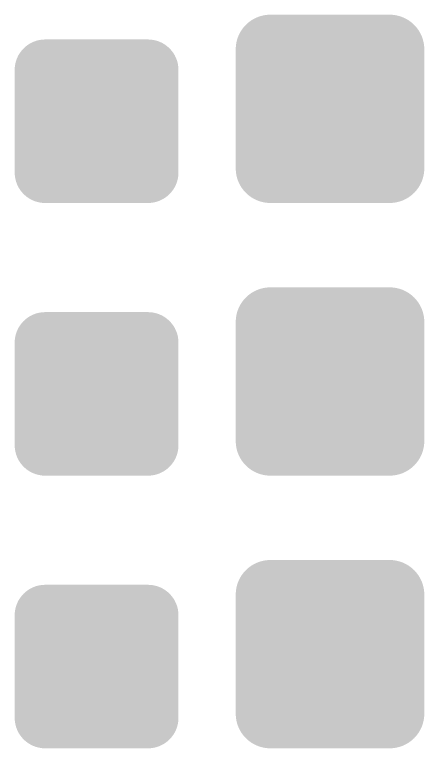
# Model space of a CAD drawing. Header units: millimetres. Extents: x 5277 to 6029, y 2052 to 2709.
# Drawn here: x 5409 to 5425.5, y 2546.63 to 2576.23 of the extents above; entities that cross this region are included whole.
import ezdxf

# ---------------------------------------------------------------- set-up
doc = ezdxf.new("R2010")
doc.units = ezdxf.units.MM
doc.layers.add('Social', color=7, linetype='CONTINUOUS', true_color=0x000000)

# ---------------------------------------------------------------- blocks, each defined once
blk = doc.blocks.new('602010504_сущ_мз')
at = {"layer": 'Social', "linetype": 'Continuous'}
h = blk.add_hatch(color=256, dxfattribs=at)
edge = h.paths.add_edge_path()
edge.add_spline(control_points=[(0, 0), (0, 0.675), (0.55, 1.225), (1.225, 1.225)], knot_values=[-1, -1, -1, -1, 0, 0, 0, 0], degree=3, periodic=0)
edge.add_line((1.225, 1.225), (5.372, 1.225))
edge.add_spline(control_points=[(5.372, 1.225), (6.047, 1.225), (6.598, 0.675), (6.598, 0)], knot_values=[-1, -1, -1, -1, 0, 0, 0, 0], degree=3, periodic=0)
edge.add_line((6.598, 0), (6.598, -4.147))
edge.add_spline(control_points=[(6.598, -4.147), (6.598, -4.822), (6.047, -5.372), (5.372, -5.372)], knot_values=[-1, -1, -1, -1, 0, 0, 0, 0], degree=3, periodic=0)
edge.add_line((5.372, -5.372), (1.225, -5.372))
edge.add_spline(control_points=[(1.225, -5.372), (0.55, -5.372), (0, -4.822), (0, -4.147)], knot_values=[-1, -1, -1, -1, 0, 0, 0, 0], degree=3, periodic=0)
edge.add_line((0, -4.147), (0, 0))
edge = h.paths.add_edge_path(flags=16)
edge.add_spline(control_points=[(0.313, -4.147), (0.313, -4.652), (0.72, -5.059), (1.225, -5.059)], knot_values=[-1, -1, -1, -1, 0, 0, 0, 0], degree=3, periodic=0)
edge.add_line((1.225, -5.059), (5.372, -5.059))
edge.add_spline(control_points=[(5.372, -5.059), (5.878, -5.059), (6.285, -4.652), (6.285, -4.147)], knot_values=[-1, -1, -1, -1, 0, 0, 0, 0], degree=3, periodic=0)
edge.add_line((6.285, -4.147), (6.285, 0))
edge.add_spline(control_points=[(6.285, 0), (6.285, 0.505), (5.878, 0.912), (5.372, 0.912)], knot_values=[-1, -1, -1, -1, 0, 0, 0, 0], degree=3, periodic=0)
edge.add_line((5.372, 0.912), (1.225, 0.912))
edge.add_spline(control_points=[(1.225, 0.912), (0.72, 0.912), (0.313, 0.505), (0.313, 0)], knot_values=[-1, -1, -1, -1, 0, 0, 0, 0], degree=3, periodic=0)
edge.add_line((0.313, 0), (0.313, -4.147))
at = {"layer": 'Social', "linetype": 'Continuous', "true_color": 0xffffff}
h = blk.add_hatch(color=7, dxfattribs=at)
edge = h.paths.add_edge_path()
edge.add_line((0.313, 0), (0.313, -4.147))
edge.add_spline(control_points=[(0.313, -4.147), (0.313, -4.652), (0.72, -5.059), (1.225, -5.059)], knot_values=[-1, -1, -1, -1, 0, 0, 0, 0], degree=3, periodic=0)
edge.add_line((1.225, -5.059), (5.372, -5.059))
edge.add_spline(control_points=[(5.372, -5.059), (5.878, -5.059), (6.285, -4.652), (6.285, -4.147)], knot_values=[-1, -1, -1, -1, 0, 0, 0, 0], degree=3, periodic=0)
edge.add_line((6.285, -4.147), (6.285, 0))
edge.add_spline(control_points=[(6.285, 0), (6.285, 0.505), (5.878, 0.912), (5.372, 0.912)], knot_values=[-1, -1, -1, -1, 0, 0, 0, 0], degree=3, periodic=0)
edge.add_line((5.372, 0.912), (1.225, 0.912))
edge.add_spline(control_points=[(1.225, 0.912), (0.72, 0.912), (0.313, 0.505), (0.313, 0)], knot_values=[-1, -1, -1, -1, 0, 0, 0, 0], degree=3, periodic=0)
at = {"layer": 'Social', "linetype": 'Continuous'}
blk.add_hatch(color=256, dxfattribs=at).paths.add_polyline_path([(2.206, -3.494), (2.206, -3.5), (2.206, -3.505), (2.189, -3.505), (0.428, -3.505), (0.428, -2.91), (2.189, -2.91), (0.663, -2.03), (0.961, -1.514), (2.487, -2.394), (1.606, -0.868), (2.122, -0.571), (2.515, -1.253), (2.955, -2.016), (3.003, -2.097), (3.003, -0.335), (3.597, -0.335), (3.597, -0.995), (3.597, -1.654), (3.597, -1.875), (3.597, -2.097), (4.478, -0.571), (4.994, -0.868), (4.113, -2.394), (5.639, -1.514), (5.937, -2.03), (5.252, -2.425), (4.489, -2.866), (4.411, -2.91), (6.172, -2.91), (6.172, -3.505), (5.513, -3.505), (4.854, -3.505), (4.624, -3.505), (4.394, -3.505), (4.394, -3.5), (4.394, -3.494), (4.414, -3.415), (4.433, -3.272), (4.433, -3.208), (4.433, -3.126), (4.414, -2.978), (4.394, -2.91), (4.358, -2.767), (4.209, -2.512), (4.097, -2.4), (3.993, -2.296), (3.743, -2.153), (3.597, -2.114), (3.53, -2.094), (3.381, -2.075), (3.3, -2.075), (3.235, -2.075), (3.092, -2.094), (3.014, -2.114), (2.865, -2.15), (2.61, -2.296), (2.503, -2.406), (2.391, -2.515), (2.242, -2.773), (2.206, -2.922), (2.186, -3), (2.167, -3.143), (2.167, -3.208), (2.167, -3.272), (2.186, -3.415)])
blk = doc.blocks.new('602010504_сущ_рз')
at = {"layer": 'Social', "linetype": 'Continuous'}
h = blk.add_hatch(color=256, dxfattribs=at)
edge = h.paths.add_edge_path()
edge.add_spline(control_points=[(-0.095, -0.169), (-0.095, 0.599), (0.531, 1.225), (1.3, 1.225)], knot_values=[-1, -1, -1, -1, 0, 0, 0, 0], degree=3, periodic=0)
edge.add_line((1.3, 1.225), (6.108, 1.225))
edge.add_spline(control_points=[(6.108, 1.225), (6.877, 1.225), (7.503, 0.599), (7.503, -0.169)], knot_values=[-1, -1, -1, -1, 0, 0, 0, 0], degree=3, periodic=0)
edge.add_line((7.503, -0.169), (7.503, -4.978))
edge.add_spline(control_points=[(7.503, -4.978), (7.503, -5.747), (6.877, -6.372), (6.108, -6.372)], knot_values=[-1, -1, -1, -1, 0, 0, 0, 0], degree=3, periodic=0)
edge.add_line((6.108, -6.372), (1.3, -6.372))
edge.add_spline(control_points=[(1.3, -6.372), (0.531, -6.372), (-0.095, -5.747), (-0.095, -4.978)], knot_values=[-1, -1, -1, -1, 0, 0, 0, 0], degree=3, periodic=0)
edge.add_line((-0.095, -4.978), (-0.095, -0.169))
edge = h.paths.add_edge_path(flags=16)
edge.add_spline(control_points=[(0.218, -4.978), (0.218, -5.577), (0.701, -6.059), (1.3, -6.059)], knot_values=[-1, -1, -1, -1, 0, 0, 0, 0], degree=3, periodic=0)
edge.add_line((1.3, -6.059), (6.108, -6.059))
edge.add_spline(control_points=[(6.108, -6.059), (6.707, -6.059), (7.19, -5.577), (7.19, -4.978)], knot_values=[-1, -1, -1, -1, 0, 0, 0, 0], degree=3, periodic=0)
edge.add_line((7.19, -4.978), (7.19, -0.169))
edge.add_spline(control_points=[(7.19, -0.169), (7.19, 0.43), (6.707, 0.912), (6.108, 0.912)], knot_values=[-1, -1, -1, -1, 0, 0, 0, 0], degree=3, periodic=0)
edge.add_line((6.108, 0.912), (1.3, 0.912))
edge.add_spline(control_points=[(1.3, 0.912), (0.701, 0.912), (0.218, 0.43), (0.218, -0.169)], knot_values=[-1, -1, -1, -1, 0, 0, 0, 0], degree=3, periodic=0)
edge.add_line((0.218, -0.169), (0.218, -4.978))
at = {"layer": 'Social', "linetype": 'Continuous', "true_color": 0xffffff}
h = blk.add_hatch(color=7, dxfattribs=at)
edge = h.paths.add_edge_path()
edge.add_spline(control_points=[(0.218, -4.978), (0.218, -5.577), (0.701, -6.059), (1.3, -6.059)], knot_values=[-1, -1, -1, -1, 0, 0, 0, 0], degree=3, periodic=0)
edge.add_line((1.3, -6.059), (6.108, -6.059))
edge.add_spline(control_points=[(6.108, -6.059), (6.707, -6.059), (7.19, -5.577), (7.19, -4.978)], knot_values=[-1, -1, -1, -1, 0, 0, 0, 0], degree=3, periodic=0)
edge.add_line((7.19, -4.978), (7.19, -0.169))
edge.add_spline(control_points=[(7.19, -0.169), (7.19, 0.43), (6.707, 0.912), (6.108, 0.912)], knot_values=[-1, -1, -1, -1, 0, 0, 0, 0], degree=3, periodic=0)
edge.add_line((6.108, 0.912), (1.3, 0.912))
edge.add_spline(control_points=[(1.3, 0.912), (0.701, 0.912), (0.218, 0.43), (0.218, -0.169)], knot_values=[-1, -1, -1, -1, 0, 0, 0, 0], degree=3, periodic=0)
edge.add_line((0.218, -0.169), (0.218, -4.978))
at = {"layer": 'Social', "linetype": 'Continuous'}
h = blk.add_hatch(color=256, dxfattribs=at)
edge = h.paths.add_edge_path()
edge.add_line((0.426, -0.513), (0.426, -4.634))
edge.add_spline(control_points=[(0.426, -4.634), (0.426, -5.305), (0.973, -5.852), (1.644, -5.852)], knot_values=[0, 0, 0, 0, 1, 1, 1, 1], degree=3, periodic=0)
edge.add_line((1.644, -5.852), (5.765, -5.852))
edge.add_spline(control_points=[(5.765, -5.852), (6.435, -5.852), (6.983, -5.305), (6.983, -4.634)], knot_values=[0, 0, 0, 0, 1, 1, 1, 1], degree=3, periodic=0)
edge.add_line((6.983, -4.634), (6.983, -0.513))
edge.add_spline(control_points=[(6.983, -0.513), (6.983, 0.158), (6.435, 0.705), (5.765, 0.705)], knot_values=[0, 0, 0, 0, 1, 1, 1, 1], degree=3, periodic=0)
edge.add_line((5.765, 0.705), (1.644, 0.705))
edge.add_spline(control_points=[(1.644, 0.705), (0.973, 0.705), (0.426, 0.158), (0.426, -0.513)], knot_values=[0, 0, 0, 0, 1, 1, 1, 1], degree=3, periodic=0)
edge = h.paths.add_edge_path(flags=16)
edge.add_spline(control_points=[(0.737, -4.634), (0.737, -5.136), (1.142, -5.541), (1.644, -5.541)], knot_values=[-1, -1, -1, -1, 0, 0, 0, 0], degree=3, periodic=0)
edge.add_line((1.644, -5.541), (5.765, -5.541))
edge.add_spline(control_points=[(5.765, -5.541), (6.267, -5.541), (6.671, -5.136), (6.671, -4.634)], knot_values=[-1, -1, -1, -1, 0, 0, 0, 0], degree=3, periodic=0)
edge.add_line((6.671, -4.634), (6.671, -0.513))
edge.add_spline(control_points=[(6.671, -0.513), (6.671, -0.011), (6.267, 0.394), (5.765, 0.394)], knot_values=[-1, -1, -1, -1, 0, 0, 0, 0], degree=3, periodic=0)
edge.add_line((5.765, 0.394), (1.644, 0.394))
edge.add_spline(control_points=[(1.644, 0.394), (1.142, 0.394), (0.737, -0.011), (0.737, -0.513)], knot_values=[-1, -1, -1, -1, 0, 0, 0, 0], degree=3, periodic=0)
edge.add_line((0.737, -0.513), (0.737, -4.634))
blk.add_hatch(color=256, dxfattribs=at).paths.add_polyline_path([(2.593, -4.007), (2.593, -4.012), (2.593, -4.018), (2.576, -4.018), (0.814, -4.018), (0.814, -3.423), (2.576, -3.423), (1.05, -2.543), (1.347, -2.027), (2.873, -2.907), (1.992, -1.381), (2.509, -1.084), (2.901, -1.766), (3.342, -2.529), (3.389, -2.61), (3.389, -0.848), (3.984, -0.848), (3.984, -1.508), (3.984, -2.167), (3.984, -2.388), (3.984, -2.61), (4.865, -1.084), (5.381, -1.381), (4.5, -2.907), (6.026, -2.027), (6.323, -2.543), (5.639, -2.938), (4.876, -3.379), (4.797, -3.423), (6.559, -3.423), (6.559, -4.018), (5.9, -4.018), (5.241, -4.018), (5.011, -4.018), (4.781, -4.018), (4.781, -4.012), (4.781, -4.007), (4.8, -3.928), (4.82, -3.785), (4.82, -3.721), (4.82, -3.639), (4.8, -3.491), (4.781, -3.423), (4.744, -3.28), (4.595, -3.025), (4.483, -2.913), (4.379, -2.809), (4.13, -2.666), (3.984, -2.627), (3.917, -2.607), (3.768, -2.588), (3.687, -2.588), (3.622, -2.588), (3.479, -2.607), (3.401, -2.627), (3.252, -2.663), (2.997, -2.809), (2.89, -2.919), (2.778, -3.028), (2.629, -3.286), (2.593, -3.435), (2.573, -3.513), (2.553, -3.656), (2.553, -3.721), (2.553, -3.785), (2.573, -3.928)])
blk = doc.blocks.new('602010504_план_мз')
at = {"layer": 'Social', "linetype": 'Continuous'}
h = blk.add_hatch(color=256, dxfattribs=at)
edge = h.paths.add_edge_path()
edge.add_spline(control_points=[(0, 0), (0, 0.675), (0.55, 1.225), (1.225, 1.225)], knot_values=[-1, -1, -1, -1, 0, 0, 0, 0], degree=3, periodic=0)
edge.add_line((1.225, 1.225), (5.372, 1.225))
edge.add_spline(control_points=[(5.372, 1.225), (6.047, 1.225), (6.598, 0.675), (6.598, 0)], knot_values=[-1, -1, -1, -1, 0, 0, 0, 0], degree=3, periodic=0)
edge.add_line((6.598, 0), (6.598, -4.147))
edge.add_spline(control_points=[(6.598, -4.147), (6.598, -4.822), (6.047, -5.372), (5.372, -5.372)], knot_values=[-1, -1, -1, -1, 0, 0, 0, 0], degree=3, periodic=0)
edge.add_line((5.372, -5.372), (1.225, -5.372))
edge.add_spline(control_points=[(1.225, -5.372), (0.55, -5.372), (0, -4.822), (0, -4.147)], knot_values=[-1, -1, -1, -1, 0, 0, 0, 0], degree=3, periodic=0)
edge.add_line((0, -4.147), (0, 0))
edge = h.paths.add_edge_path(flags=16)
edge.add_spline(control_points=[(0.313, -4.147), (0.313, -4.652), (0.72, -5.059), (1.225, -5.059)], knot_values=[-1, -1, -1, -1, 0, 0, 0, 0], degree=3, periodic=0)
edge.add_line((1.225, -5.059), (5.372, -5.059))
edge.add_spline(control_points=[(5.372, -5.059), (5.878, -5.059), (6.285, -4.652), (6.285, -4.147)], knot_values=[-1, -1, -1, -1, 0, 0, 0, 0], degree=3, periodic=0)
edge.add_line((6.285, -4.147), (6.285, 0))
edge.add_spline(control_points=[(6.285, 0), (6.285, 0.505), (5.878, 0.912), (5.372, 0.912)], knot_values=[-1, -1, -1, -1, 0, 0, 0, 0], degree=3, periodic=0)
edge.add_line((5.372, 0.912), (1.225, 0.912))
edge.add_spline(control_points=[(1.225, 0.912), (0.72, 0.912), (0.313, 0.505), (0.313, 0)], knot_values=[-1, -1, -1, -1, 0, 0, 0, 0], degree=3, periodic=0)
edge.add_line((0.313, 0), (0.313, -4.147))
at = {"layer": 'Social', "linetype": 'Continuous', "true_color": 0xff0000}
h = blk.add_hatch(color=1, dxfattribs=at)
edge = h.paths.add_edge_path()
edge.add_line((0.313, 0), (0.313, -4.147))
edge.add_spline(control_points=[(0.313, -4.147), (0.313, -4.652), (0.72, -5.059), (1.225, -5.059)], knot_values=[-1, -1, -1, -1, 0, 0, 0, 0], degree=3, periodic=0)
edge.add_line((1.225, -5.059), (5.372, -5.059))
edge.add_spline(control_points=[(5.372, -5.059), (5.878, -5.059), (6.285, -4.652), (6.285, -4.147)], knot_values=[-1, -1, -1, -1, 0, 0, 0, 0], degree=3, periodic=0)
edge.add_line((6.285, -4.147), (6.285, 0))
edge.add_spline(control_points=[(6.285, 0), (6.285, 0.505), (5.878, 0.912), (5.372, 0.912)], knot_values=[-1, -1, -1, -1, 0, 0, 0, 0], degree=3, periodic=0)
edge.add_line((5.372, 0.912), (1.225, 0.912))
edge.add_spline(control_points=[(1.225, 0.912), (0.72, 0.912), (0.313, 0.505), (0.313, 0)], knot_values=[-1, -1, -1, -1, 0, 0, 0, 0], degree=3, periodic=0)
at = {"layer": 'Social', "linetype": 'Continuous'}
blk.add_hatch(color=256, dxfattribs=at).paths.add_polyline_path([(2.206, -3.494), (2.206, -3.5), (2.206, -3.505), (2.189, -3.505), (0.428, -3.505), (0.428, -2.91), (2.189, -2.91), (0.663, -2.03), (0.961, -1.514), (2.487, -2.394), (1.606, -0.868), (2.122, -0.571), (2.515, -1.253), (2.955, -2.016), (3.003, -2.097), (3.003, -0.335), (3.597, -0.335), (3.597, -0.995), (3.597, -1.654), (3.597, -1.875), (3.597, -2.097), (4.478, -0.571), (4.994, -0.868), (4.113, -2.394), (5.639, -1.514), (5.937, -2.03), (5.252, -2.425), (4.489, -2.866), (4.411, -2.91), (6.172, -2.91), (6.172, -3.505), (5.513, -3.505), (4.854, -3.505), (4.624, -3.505), (4.394, -3.505), (4.394, -3.5), (4.394, -3.494), (4.414, -3.415), (4.433, -3.272), (4.433, -3.208), (4.433, -3.126), (4.414, -2.978), (4.394, -2.91), (4.358, -2.767), (4.209, -2.512), (4.097, -2.4), (3.993, -2.296), (3.743, -2.153), (3.597, -2.114), (3.53, -2.094), (3.381, -2.075), (3.3, -2.075), (3.235, -2.075), (3.092, -2.094), (3.014, -2.114), (2.865, -2.15), (2.61, -2.296), (2.503, -2.406), (2.391, -2.515), (2.242, -2.773), (2.206, -2.922), (2.186, -3), (2.167, -3.143), (2.167, -3.208), (2.167, -3.272), (2.186, -3.415)])
blk = doc.blocks.new('602010504_план_рз')
at = {"layer": 'Social', "linetype": 'Continuous'}
h = blk.add_hatch(color=256, dxfattribs=at)
edge = h.paths.add_edge_path()
edge.add_spline(control_points=[(-0.095, -0.169), (-0.095, 0.599), (0.531, 1.225), (1.3, 1.225)], knot_values=[-1, -1, -1, -1, 0, 0, 0, 0], degree=3, periodic=0)
edge.add_line((1.3, 1.225), (6.108, 1.225))
edge.add_spline(control_points=[(6.108, 1.225), (6.877, 1.225), (7.503, 0.599), (7.503, -0.169)], knot_values=[-1, -1, -1, -1, 0, 0, 0, 0], degree=3, periodic=0)
edge.add_line((7.503, -0.169), (7.503, -4.978))
edge.add_spline(control_points=[(7.503, -4.978), (7.503, -5.747), (6.877, -6.372), (6.108, -6.372)], knot_values=[-1, -1, -1, -1, 0, 0, 0, 0], degree=3, periodic=0)
edge.add_line((6.108, -6.372), (1.3, -6.372))
edge.add_spline(control_points=[(1.3, -6.372), (0.531, -6.372), (-0.095, -5.747), (-0.095, -4.978)], knot_values=[-1, -1, -1, -1, 0, 0, 0, 0], degree=3, periodic=0)
edge.add_line((-0.095, -4.978), (-0.095, -0.169))
edge = h.paths.add_edge_path(flags=16)
edge.add_spline(control_points=[(0.218, -4.978), (0.218, -5.577), (0.701, -6.059), (1.3, -6.059)], knot_values=[-1, -1, -1, -1, 0, 0, 0, 0], degree=3, periodic=0)
edge.add_line((1.3, -6.059), (6.108, -6.059))
edge.add_spline(control_points=[(6.108, -6.059), (6.707, -6.059), (7.19, -5.577), (7.19, -4.978)], knot_values=[-1, -1, -1, -1, 0, 0, 0, 0], degree=3, periodic=0)
edge.add_line((7.19, -4.978), (7.19, -0.169))
edge.add_spline(control_points=[(7.19, -0.169), (7.19, 0.43), (6.707, 0.912), (6.108, 0.912)], knot_values=[-1, -1, -1, -1, 0, 0, 0, 0], degree=3, periodic=0)
edge.add_line((6.108, 0.912), (1.3, 0.912))
edge.add_spline(control_points=[(1.3, 0.912), (0.701, 0.912), (0.218, 0.43), (0.218, -0.169)], knot_values=[-1, -1, -1, -1, 0, 0, 0, 0], degree=3, periodic=0)
edge.add_line((0.218, -0.169), (0.218, -4.978))
at = {"layer": 'Social', "linetype": 'Continuous', "true_color": 0xff0000}
h = blk.add_hatch(color=1, dxfattribs=at)
edge = h.paths.add_edge_path()
edge.add_spline(control_points=[(0.218, -4.978), (0.218, -5.577), (0.701, -6.059), (1.3, -6.059)], knot_values=[-1, -1, -1, -1, 0, 0, 0, 0], degree=3, periodic=0)
edge.add_line((1.3, -6.059), (6.108, -6.059))
edge.add_spline(control_points=[(6.108, -6.059), (6.707, -6.059), (7.19, -5.577), (7.19, -4.978)], knot_values=[-1, -1, -1, -1, 0, 0, 0, 0], degree=3, periodic=0)
edge.add_line((7.19, -4.978), (7.19, -0.169))
edge.add_spline(control_points=[(7.19, -0.169), (7.19, 0.43), (6.707, 0.912), (6.108, 0.912)], knot_values=[-1, -1, -1, -1, 0, 0, 0, 0], degree=3, periodic=0)
edge.add_line((6.108, 0.912), (1.3, 0.912))
edge.add_spline(control_points=[(1.3, 0.912), (0.701, 0.912), (0.218, 0.43), (0.218, -0.169)], knot_values=[-1, -1, -1, -1, 0, 0, 0, 0], degree=3, periodic=0)
edge.add_line((0.218, -0.169), (0.218, -4.978))
at = {"layer": 'Social', "linetype": 'Continuous'}
h = blk.add_hatch(color=256, dxfattribs=at)
edge = h.paths.add_edge_path()
edge.add_line((0.426, -0.513), (0.426, -4.634))
edge.add_spline(control_points=[(0.426, -4.634), (0.426, -5.305), (0.973, -5.852), (1.644, -5.852)], knot_values=[0, 0, 0, 0, 1, 1, 1, 1], degree=3, periodic=0)
edge.add_line((1.644, -5.852), (5.765, -5.852))
edge.add_spline(control_points=[(5.765, -5.852), (6.435, -5.852), (6.983, -5.305), (6.983, -4.634)], knot_values=[0, 0, 0, 0, 1, 1, 1, 1], degree=3, periodic=0)
edge.add_line((6.983, -4.634), (6.983, -0.513))
edge.add_spline(control_points=[(6.983, -0.513), (6.983, 0.158), (6.435, 0.705), (5.765, 0.705)], knot_values=[0, 0, 0, 0, 1, 1, 1, 1], degree=3, periodic=0)
edge.add_line((5.765, 0.705), (1.644, 0.705))
edge.add_spline(control_points=[(1.644, 0.705), (0.973, 0.705), (0.426, 0.158), (0.426, -0.513)], knot_values=[0, 0, 0, 0, 1, 1, 1, 1], degree=3, periodic=0)
edge = h.paths.add_edge_path(flags=16)
edge.add_spline(control_points=[(0.737, -4.634), (0.737, -5.136), (1.142, -5.541), (1.644, -5.541)], knot_values=[-1, -1, -1, -1, 0, 0, 0, 0], degree=3, periodic=0)
edge.add_line((1.644, -5.541), (5.765, -5.541))
edge.add_spline(control_points=[(5.765, -5.541), (6.267, -5.541), (6.671, -5.136), (6.671, -4.634)], knot_values=[-1, -1, -1, -1, 0, 0, 0, 0], degree=3, periodic=0)
edge.add_line((6.671, -4.634), (6.671, -0.513))
edge.add_spline(control_points=[(6.671, -0.513), (6.671, -0.011), (6.267, 0.394), (5.765, 0.394)], knot_values=[-1, -1, -1, -1, 0, 0, 0, 0], degree=3, periodic=0)
edge.add_line((5.765, 0.394), (1.644, 0.394))
edge.add_spline(control_points=[(1.644, 0.394), (1.142, 0.394), (0.737, -0.011), (0.737, -0.513)], knot_values=[-1, -1, -1, -1, 0, 0, 0, 0], degree=3, periodic=0)
edge.add_line((0.737, -0.513), (0.737, -4.634))
blk.add_hatch(color=256, dxfattribs=at).paths.add_polyline_path([(2.593, -4.007), (2.593, -4.012), (2.593, -4.018), (2.576, -4.018), (0.814, -4.018), (0.814, -3.423), (2.576, -3.423), (1.05, -2.543), (1.347, -2.027), (2.873, -2.907), (1.992, -1.381), (2.509, -1.084), (2.901, -1.766), (3.342, -2.529), (3.389, -2.61), (3.389, -0.848), (3.984, -0.848), (3.984, -1.508), (3.984, -2.167), (3.984, -2.388), (3.984, -2.61), (4.865, -1.084), (5.381, -1.381), (4.5, -2.907), (6.026, -2.027), (6.323, -2.543), (5.639, -2.938), (4.876, -3.379), (4.797, -3.423), (6.559, -3.423), (6.559, -4.018), (5.9, -4.018), (5.241, -4.018), (5.011, -4.018), (4.781, -4.018), (4.781, -4.012), (4.781, -4.007), (4.8, -3.928), (4.82, -3.785), (4.82, -3.721), (4.82, -3.639), (4.8, -3.491), (4.781, -3.423), (4.744, -3.28), (4.595, -3.025), (4.483, -2.913), (4.379, -2.809), (4.13, -2.666), (3.984, -2.627), (3.917, -2.607), (3.768, -2.588), (3.687, -2.588), (3.622, -2.588), (3.479, -2.607), (3.401, -2.627), (3.252, -2.663), (2.997, -2.809), (2.89, -2.919), (2.778, -3.028), (2.629, -3.286), (2.593, -3.435), (2.573, -3.513), (2.553, -3.656), (2.553, -3.721), (2.553, -3.785), (2.573, -3.928)])
blk = doc.blocks.new('602010504_рек_мз')
at = {"layer": 'Social', "linetype": 'Continuous'}
h = blk.add_hatch(color=256, dxfattribs=at)
edge = h.paths.add_edge_path()
edge.add_spline(control_points=[(0, 0), (0, 0.675), (0.55, 1.225), (1.225, 1.225)], knot_values=[-1, -1, -1, -1, 0, 0, 0, 0], degree=3, periodic=0)
edge.add_line((1.225, 1.225), (5.372, 1.225))
edge.add_spline(control_points=[(5.372, 1.225), (6.047, 1.225), (6.598, 0.675), (6.598, 0)], knot_values=[-1, -1, -1, -1, 0, 0, 0, 0], degree=3, periodic=0)
edge.add_line((6.598, 0), (6.598, -4.147))
edge.add_spline(control_points=[(6.598, -4.147), (6.598, -4.822), (6.047, -5.372), (5.372, -5.372)], knot_values=[-1, -1, -1, -1, 0, 0, 0, 0], degree=3, periodic=0)
edge.add_line((5.372, -5.372), (1.225, -5.372))
edge.add_spline(control_points=[(1.225, -5.372), (0.55, -5.372), (0, -4.822), (0, -4.147)], knot_values=[-1, -1, -1, -1, 0, 0, 0, 0], degree=3, periodic=0)
edge.add_line((0, -4.147), (0, 0))
edge = h.paths.add_edge_path(flags=16)
edge.add_spline(control_points=[(0.313, -4.147), (0.313, -4.652), (0.72, -5.059), (1.225, -5.059)], knot_values=[-1, -1, -1, -1, 0, 0, 0, 0], degree=3, periodic=0)
edge.add_line((1.225, -5.059), (5.372, -5.059))
edge.add_spline(control_points=[(5.372, -5.059), (5.878, -5.059), (6.285, -4.652), (6.285, -4.147)], knot_values=[-1, -1, -1, -1, 0, 0, 0, 0], degree=3, periodic=0)
edge.add_line((6.285, -4.147), (6.285, 0))
edge.add_spline(control_points=[(6.285, 0), (6.285, 0.505), (5.878, 0.912), (5.372, 0.912)], knot_values=[-1, -1, -1, -1, 0, 0, 0, 0], degree=3, periodic=0)
edge.add_line((5.372, 0.912), (1.225, 0.912))
edge.add_spline(control_points=[(1.225, 0.912), (0.72, 0.912), (0.313, 0.505), (0.313, 0)], knot_values=[-1, -1, -1, -1, 0, 0, 0, 0], degree=3, periodic=0)
edge.add_line((0.313, 0), (0.313, -4.147))
at = {"layer": 'Social', "linetype": 'Continuous', "true_color": 0xffff00}
h = blk.add_hatch(color=2, dxfattribs=at)
edge = h.paths.add_edge_path()
edge.add_line((0.313, 0), (0.313, -4.147))
edge.add_spline(control_points=[(0.313, -4.147), (0.313, -4.652), (0.72, -5.059), (1.225, -5.059)], knot_values=[-1, -1, -1, -1, 0, 0, 0, 0], degree=3, periodic=0)
edge.add_line((1.225, -5.059), (5.372, -5.059))
edge.add_spline(control_points=[(5.372, -5.059), (5.878, -5.059), (6.285, -4.652), (6.285, -4.147)], knot_values=[-1, -1, -1, -1, 0, 0, 0, 0], degree=3, periodic=0)
edge.add_line((6.285, -4.147), (6.285, 0))
edge.add_spline(control_points=[(6.285, 0), (6.285, 0.505), (5.878, 0.912), (5.372, 0.912)], knot_values=[-1, -1, -1, -1, 0, 0, 0, 0], degree=3, periodic=0)
edge.add_line((5.372, 0.912), (1.225, 0.912))
edge.add_spline(control_points=[(1.225, 0.912), (0.72, 0.912), (0.313, 0.505), (0.313, 0)], knot_values=[-1, -1, -1, -1, 0, 0, 0, 0], degree=3, periodic=0)
at = {"layer": 'Social', "linetype": 'Continuous'}
blk.add_hatch(color=256, dxfattribs=at).paths.add_polyline_path([(2.206, -3.494), (2.206, -3.5), (2.206, -3.505), (2.189, -3.505), (0.428, -3.505), (0.428, -2.91), (2.189, -2.91), (0.663, -2.03), (0.961, -1.514), (2.487, -2.394), (1.606, -0.868), (2.122, -0.571), (2.515, -1.253), (2.955, -2.016), (3.003, -2.097), (3.003, -0.335), (3.597, -0.335), (3.597, -0.995), (3.597, -1.654), (3.597, -1.875), (3.597, -2.097), (4.478, -0.571), (4.994, -0.868), (4.113, -2.394), (5.639, -1.514), (5.937, -2.03), (5.252, -2.425), (4.489, -2.866), (4.411, -2.91), (6.172, -2.91), (6.172, -3.505), (5.513, -3.505), (4.854, -3.505), (4.624, -3.505), (4.394, -3.505), (4.394, -3.5), (4.394, -3.494), (4.414, -3.415), (4.433, -3.272), (4.433, -3.208), (4.433, -3.126), (4.414, -2.978), (4.394, -2.91), (4.358, -2.767), (4.209, -2.512), (4.097, -2.4), (3.993, -2.296), (3.743, -2.153), (3.597, -2.114), (3.53, -2.094), (3.381, -2.075), (3.3, -2.075), (3.235, -2.075), (3.092, -2.094), (3.014, -2.114), (2.865, -2.15), (2.61, -2.296), (2.503, -2.406), (2.391, -2.515), (2.242, -2.773), (2.206, -2.922), (2.186, -3), (2.167, -3.143), (2.167, -3.208), (2.167, -3.272), (2.186, -3.415)])
blk = doc.blocks.new('602010504_рек_рз')
at = {"layer": 'Social', "linetype": 'Continuous'}
h = blk.add_hatch(color=256, dxfattribs=at)
edge = h.paths.add_edge_path()
edge.add_spline(control_points=[(-0.095, -0.169), (-0.095, 0.599), (0.531, 1.225), (1.3, 1.225)], knot_values=[-1, -1, -1, -1, 0, 0, 0, 0], degree=3, periodic=0)
edge.add_line((1.3, 1.225), (6.108, 1.225))
edge.add_spline(control_points=[(6.108, 1.225), (6.877, 1.225), (7.503, 0.599), (7.503, -0.169)], knot_values=[-1, -1, -1, -1, 0, 0, 0, 0], degree=3, periodic=0)
edge.add_line((7.503, -0.169), (7.503, -4.978))
edge.add_spline(control_points=[(7.503, -4.978), (7.503, -5.747), (6.877, -6.372), (6.108, -6.372)], knot_values=[-1, -1, -1, -1, 0, 0, 0, 0], degree=3, periodic=0)
edge.add_line((6.108, -6.372), (1.3, -6.372))
edge.add_spline(control_points=[(1.3, -6.372), (0.531, -6.372), (-0.095, -5.747), (-0.095, -4.978)], knot_values=[-1, -1, -1, -1, 0, 0, 0, 0], degree=3, periodic=0)
edge.add_line((-0.095, -4.978), (-0.095, -0.169))
edge = h.paths.add_edge_path(flags=16)
edge.add_spline(control_points=[(0.218, -4.978), (0.218, -5.577), (0.701, -6.059), (1.3, -6.059)], knot_values=[-1, -1, -1, -1, 0, 0, 0, 0], degree=3, periodic=0)
edge.add_line((1.3, -6.059), (6.108, -6.059))
edge.add_spline(control_points=[(6.108, -6.059), (6.707, -6.059), (7.19, -5.577), (7.19, -4.978)], knot_values=[-1, -1, -1, -1, 0, 0, 0, 0], degree=3, periodic=0)
edge.add_line((7.19, -4.978), (7.19, -0.169))
edge.add_spline(control_points=[(7.19, -0.169), (7.19, 0.43), (6.707, 0.912), (6.108, 0.912)], knot_values=[-1, -1, -1, -1, 0, 0, 0, 0], degree=3, periodic=0)
edge.add_line((6.108, 0.912), (1.3, 0.912))
edge.add_spline(control_points=[(1.3, 0.912), (0.701, 0.912), (0.218, 0.43), (0.218, -0.169)], knot_values=[-1, -1, -1, -1, 0, 0, 0, 0], degree=3, periodic=0)
edge.add_line((0.218, -0.169), (0.218, -4.978))
at = {"layer": 'Social', "linetype": 'Continuous', "true_color": 0xffff00}
h = blk.add_hatch(color=2, dxfattribs=at)
edge = h.paths.add_edge_path()
edge.add_spline(control_points=[(0.218, -4.978), (0.218, -5.577), (0.701, -6.059), (1.3, -6.059)], knot_values=[-1, -1, -1, -1, 0, 0, 0, 0], degree=3, periodic=0)
edge.add_line((1.3, -6.059), (6.108, -6.059))
edge.add_spline(control_points=[(6.108, -6.059), (6.707, -6.059), (7.19, -5.577), (7.19, -4.978)], knot_values=[-1, -1, -1, -1, 0, 0, 0, 0], degree=3, periodic=0)
edge.add_line((7.19, -4.978), (7.19, -0.169))
edge.add_spline(control_points=[(7.19, -0.169), (7.19, 0.43), (6.707, 0.912), (6.108, 0.912)], knot_values=[-1, -1, -1, -1, 0, 0, 0, 0], degree=3, periodic=0)
edge.add_line((6.108, 0.912), (1.3, 0.912))
edge.add_spline(control_points=[(1.3, 0.912), (0.701, 0.912), (0.218, 0.43), (0.218, -0.169)], knot_values=[-1, -1, -1, -1, 0, 0, 0, 0], degree=3, periodic=0)
edge.add_line((0.218, -0.169), (0.218, -4.978))
at = {"layer": 'Social', "linetype": 'Continuous'}
h = blk.add_hatch(color=256, dxfattribs=at)
edge = h.paths.add_edge_path()
edge.add_line((0.426, -0.513), (0.426, -4.634))
edge.add_spline(control_points=[(0.426, -4.634), (0.426, -5.305), (0.973, -5.852), (1.644, -5.852)], knot_values=[0, 0, 0, 0, 1, 1, 1, 1], degree=3, periodic=0)
edge.add_line((1.644, -5.852), (5.765, -5.852))
edge.add_spline(control_points=[(5.765, -5.852), (6.435, -5.852), (6.983, -5.305), (6.983, -4.634)], knot_values=[0, 0, 0, 0, 1, 1, 1, 1], degree=3, periodic=0)
edge.add_line((6.983, -4.634), (6.983, -0.513))
edge.add_spline(control_points=[(6.983, -0.513), (6.983, 0.158), (6.435, 0.705), (5.765, 0.705)], knot_values=[0, 0, 0, 0, 1, 1, 1, 1], degree=3, periodic=0)
edge.add_line((5.765, 0.705), (1.644, 0.705))
edge.add_spline(control_points=[(1.644, 0.705), (0.973, 0.705), (0.426, 0.158), (0.426, -0.513)], knot_values=[0, 0, 0, 0, 1, 1, 1, 1], degree=3, periodic=0)
edge = h.paths.add_edge_path(flags=16)
edge.add_spline(control_points=[(0.737, -4.634), (0.737, -5.136), (1.142, -5.541), (1.644, -5.541)], knot_values=[-1, -1, -1, -1, 0, 0, 0, 0], degree=3, periodic=0)
edge.add_line((1.644, -5.541), (5.765, -5.541))
edge.add_spline(control_points=[(5.765, -5.541), (6.267, -5.541), (6.671, -5.136), (6.671, -4.634)], knot_values=[-1, -1, -1, -1, 0, 0, 0, 0], degree=3, periodic=0)
edge.add_line((6.671, -4.634), (6.671, -0.513))
edge.add_spline(control_points=[(6.671, -0.513), (6.671, -0.011), (6.267, 0.394), (5.765, 0.394)], knot_values=[-1, -1, -1, -1, 0, 0, 0, 0], degree=3, periodic=0)
edge.add_line((5.765, 0.394), (1.644, 0.394))
edge.add_spline(control_points=[(1.644, 0.394), (1.142, 0.394), (0.737, -0.011), (0.737, -0.513)], knot_values=[-1, -1, -1, -1, 0, 0, 0, 0], degree=3, periodic=0)
edge.add_line((0.737, -0.513), (0.737, -4.634))
blk.add_hatch(color=256, dxfattribs=at).paths.add_polyline_path([(2.593, -4.007), (2.593, -4.012), (2.593, -4.018), (2.576, -4.018), (0.814, -4.018), (0.814, -3.423), (2.576, -3.423), (1.05, -2.543), (1.347, -2.027), (2.873, -2.907), (1.992, -1.381), (2.509, -1.084), (2.901, -1.766), (3.342, -2.529), (3.389, -2.61), (3.389, -0.848), (3.984, -0.848), (3.984, -1.508), (3.984, -2.167), (3.984, -2.388), (3.984, -2.61), (4.865, -1.084), (5.381, -1.381), (4.5, -2.907), (6.026, -2.027), (6.323, -2.543), (5.639, -2.938), (4.876, -3.379), (4.797, -3.423), (6.559, -3.423), (6.559, -4.018), (5.9, -4.018), (5.241, -4.018), (5.011, -4.018), (4.781, -4.018), (4.781, -4.012), (4.781, -4.007), (4.8, -3.928), (4.82, -3.785), (4.82, -3.721), (4.82, -3.639), (4.8, -3.491), (4.781, -3.423), (4.744, -3.28), (4.595, -3.025), (4.483, -2.913), (4.379, -2.809), (4.13, -2.666), (3.984, -2.627), (3.917, -2.607), (3.768, -2.588), (3.687, -2.588), (3.622, -2.588), (3.479, -2.607), (3.401, -2.627), (3.252, -2.663), (2.997, -2.809), (2.89, -2.919), (2.778, -3.028), (2.629, -3.286), (2.593, -3.435), (2.573, -3.513), (2.553, -3.656), (2.553, -3.721), (2.553, -3.785), (2.573, -3.928)])

msp = doc.modelspace()

# ---------------------------------------------------------------- block references
at = {"layer": 'Social', "linetype": 'Continuous'}
for name, p in [('602010504_сущ_рз', (5418, 2575)), ('602010504_сущ_мз', (5409, 2574)), ('602010504_план_рз', (5418, 2564)), ('602010504_план_мз', (5409, 2563)), ('602010504_рек_рз', (5418, 2553)), ('602010504_рек_мз', (5409, 2552))]:
    msp.add_blockref(name, p, dxfattribs=at)

doc.saveas('drawing.dxf')
